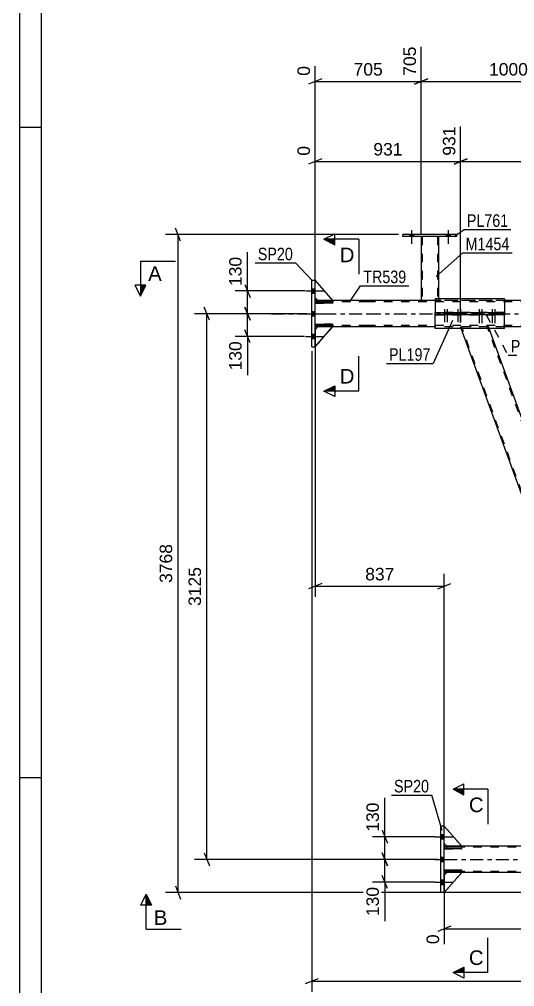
# Model space of a CAD drawing. Header units: millimetres. Extents: x -68 to 773, y -404 to 190.
# Drawn here: x -67.7 to 45.9, y -154.2 to 67.4 of the extents above; entities that cross this region are included whole.
import ezdxf

# ---------------------------------------------------------------- set-up
doc = ezdxf.new("R2010")
doc.units = ezdxf.units.MM
doc.linetypes.add('DXK_LINE_DOT2', pattern=[3.9198, 1.9599, -1.9599])
doc.linetypes.add('DXK_LINE_DOT3', pattern=[5.9187, 2.979, -0.9799, 0.9799, -0.9799])
doc.styles.add('Arial', font='ARIAL.TTF', dxfattribs={"height": 0.2})
doc.styles.add('Arial Narrow', font='ARIALN.TTF', dxfattribs={"height": 0.2})

# ---------------------------------------------------------------- blocks, each defined once
blk = doc.blocks.new('Unknown-318892922-1115')
at = {"color": 5, "linetype": 'Continuous'}
for p, q in [((-67.65, 189.64), (-67.65, -404.36)), ((-62.65, 184.64), (-62.65, -399.36)), ((-62.65, 42.64), (-67.65, 42.64)), ((-62.65, -106.36), (-67.65, -106.36))]:
    blk.add_line(p, q, dxfattribs=at)
blk = doc.blocks.new('Part-318892922-3545 - 3449')
at = {"color": 2, "linetype": 'Continuous'}
for p, q in [((0.16, 2.44), (0.16, 2.76)), ((0.16, 2.76), (4.16, 2.76)), ((4.16, 2.44), (0.16, 2.44)), ((4.16, 2.76), (4.16, 2.44))]:
    blk.add_line(p, q, dxfattribs=at)
at = {"color": 7, "linetype": 'DXK_LINE_DOT2'}
blk.add_line((0.76, 2.44), (0.76, 2.76), dxfattribs=at)
blk = doc.blocks.new('Bolt-318892922-3481 - 3449')
at = {"linetype": 'Continuous'}
for points in [[(38.1, 0.23), (37.38, 0.23), (37.38, -0.25), (38.1, -0.25)], [(38.7, 0.23), (37.98, 0.23), (37.98, -0.25), (38.7, -0.25)], [(41.12, 0.23), (40.4, 0.23), (40.4, -0.25), (41.12, -0.25)], [(41.72, 0.23), (41, 0.23), (41, -0.25), (41.72, -0.25)]]:
    blk.add_hatch(color=1, dxfattribs=at).paths.add_polyline_path(points)
at = {"color": 1, "linetype": 'Continuous'}
for p, q in [((37.38, 0.23), (37.38, -0.25)), ((37.74, 1.03), (37.74, -2.17)), ((37.98, 0.23), (37.98, -0.25)), ((38.1, 0.23), (38.1, -0.25)), ((38.34, 1.03), (38.34, -2.17)), ((38.7, 0.23), (38.7, -0.25)), ((40.4, 0.23), (40.4, -0.25)), ((40.76, 1.03), (40.76, -2.17)), ((41, 0.23), (41, -0.25)), ((41.12, 0.23), (41.12, -0.25)), ((41.36, 1.03), (41.36, -2.17)), ((41.72, 0.23), (41.72, -0.25))]:
    blk.add_line(p, q, dxfattribs=at)
blk = doc.blocks.new('Part-318892922-3546 - 3449')
at = {"color": 7, "linetype": 'DXK_LINE_DOT2'}
for p, q in [((30.36, -128), (29.76, -128.6)), ((29.76, -132.6), (33.76, -128)), ((33.76, -128), (30.36, -128)), ((29.76, -128.6), (29.76, -132.6))]:
    blk.add_line(p, q, dxfattribs=at)
blk = doc.blocks.new('Part-318892922-3548 - 3449')
at = {"color": 7, "linetype": 'DXK_LINE_DOT2'}
for p, q in [((29.76, -121.4), (29.76, -117.4)), ((29.76, -117.4), (33.76, -122)), ((30.36, -122), (29.76, -121.4)), ((33.76, -122), (30.36, -122))]:
    blk.add_line(p, q, dxfattribs=at)
blk = doc.blocks.new('Part-318892922-3488 - 3449')
at = {"color": 2, "linetype": 'Continuous'}
for p, q in [((29.76, -117.4), (33.76, -122)), ((30.36, -122), (29.76, -121.4)), ((33.76, -122), (30.36, -122))]:
    blk.add_line(p, q, dxfattribs=at)
at = {"color": 7, "linetype": 'DXK_LINE_DOT2'}
blk.add_line((29.76, -121.4), (29.76, -117.4), dxfattribs=at)
blk = doc.blocks.new('Part-318892922-3510 - 3449')
at = {"color": 2, "linetype": 'Continuous'}
for p, q in [((30.36, -128), (29.76, -128.6)), ((29.76, -132.6), (33.76, -128)), ((33.76, -128), (30.36, -128))]:
    blk.add_line(p, q, dxfattribs=at)
at = {"color": 7, "linetype": 'DXK_LINE_DOT2'}
blk.add_line((29.76, -128.6), (29.76, -132.6), dxfattribs=at)
blk = doc.blocks.new('Part-318892922-3518 - 3449')
at = {"color": 2, "linetype": 'Continuous'}
for p, q in [((33.76, -127.44), (29.76, -127.44)), ((29.76, -127.44), (29.76, -127.76)), ((33.76, -127.76), (29.76, -127.76)), ((33.76, -127.52), (33.76, -127.44)), ((33.76, -127.76), (33.76, -127.52))]:
    blk.add_line(p, q, dxfattribs=at)
at = {"color": 7, "linetype": 'DXK_LINE_DOT2'}
for p, q in [((30.36, -127.76), (30.36, -127.44)), ((33.76, -127.52), (33.76, -127.52))]:
    blk.add_line(p, q, dxfattribs=at)
blk = doc.blocks.new('Part-318892922-3519 - 3449')
at = {"color": 2, "linetype": 'Continuous'}
for p, q in [((33.76, -122.24), (29.76, -122.24)), ((29.76, -122.24), (29.76, -122.56)), ((33.76, -122.56), (29.76, -122.56)), ((33.76, -122.48), (33.76, -122.24)), ((33.76, -122.56), (33.76, -122.48))]:
    blk.add_line(p, q, dxfattribs=at)
at = {"color": 7, "linetype": 'DXK_LINE_DOT2'}
for p, q in [((30.36, -122.56), (30.36, -122.24)), ((33.76, -122.48), (33.76, -122.48))]:
    blk.add_line(p, q, dxfattribs=at)
blk = doc.blocks.new('Part-318892922-3520 - 3449')
at = {"color": 7, "linetype": 'DXK_LINE_DOT2'}
for p, q in [((33.76, -127.44), (29.76, -127.44)), ((29.76, -127.44), (29.76, -127.76)), ((29.76, -127.76), (33.76, -127.76)), ((30.36, -127.76), (30.36, -127.44)), ((33.76, -127.76), (33.76, -127.44))]:
    blk.add_line(p, q, dxfattribs=at)
blk = doc.blocks.new('Part-318892922-3521 - 3449')
at = {"color": 7, "linetype": 'DXK_LINE_DOT2'}
for p, q in [((33.76, -122.24), (29.76, -122.24)), ((29.76, -122.24), (29.76, -122.56)), ((29.76, -122.56), (33.76, -122.56)), ((30.36, -122.56), (30.36, -122.24)), ((33.76, -122.56), (33.76, -122.24))]:
    blk.add_line(p, q, dxfattribs=at)
blk = doc.blocks.new('Part-318892922-3559 - 3449')
at = {"color": 7, "linetype": 'DXK_LINE_DOT2'}
for p, q in [((39.87, -3), (33.49, -3)), ((33.64, -3.41), (33.49, -3)), ((77.06, -122), (33.74, -3)), ((82.94, -122), (39.62, -3)), ((40.02, -3.41), (39.87, -3)), ((76.81, -122), (76.66, -121.59)), ((83.19, -122), (83.05, -121.59)), ((83.19, -122), (76.81, -122))]:
    blk.add_line(p, q, dxfattribs=at)
at = {"color": 2, "linetype": 'Continuous'}
for p, q in [((76.66, -121.59), (33.64, -3.41)), ((83.05, -121.59), (40.02, -3.41))]:
    blk.add_line(p, q, dxfattribs=at)
blk = doc.blocks.new('Part-318892922-3652 - 3449')
at = {"color": 2, "linetype": 'Continuous'}
for p, q in [((0.16, -2.44), (4.16, -2.44)), ((0.16, -2.44), (0.16, -2.76)), ((4.16, -2.76), (0.16, -2.76)), ((4.16, -2.44), (4.16, -2.76))]:
    blk.add_line(p, q, dxfattribs=at)
at = {"color": 7, "linetype": 'DXK_LINE_DOT2'}
blk.add_line((0.76, -2.76), (0.76, -2.44), dxfattribs=at)
blk = doc.blocks.new('Part-318892922-3653 - 3449')
at = {"color": 7, "linetype": 'DXK_LINE_DOT2'}
for p, q in [((4.16, 2.76), (0.16, 2.76)), ((0.16, 2.76), (0.16, 2.44)), ((0.16, 2.44), (4.16, 2.44)), ((0.76, 2.76), (0.76, 2.44)), ((4.16, 2.44), (4.16, 2.76))]:
    blk.add_line(p, q, dxfattribs=at)
blk = doc.blocks.new('Part-318892922-3654 - 3449')
at = {"color": 7, "linetype": 'DXK_LINE_DOT2'}
for p, q in [((4.16, -2.44), (0.16, -2.44)), ((0.16, -2.44), (0.16, -2.76)), ((0.16, -2.76), (4.16, -2.76)), ((0.76, -2.76), (0.76, -2.44)), ((4.16, -2.76), (4.16, -2.44))]:
    blk.add_line(p, q, dxfattribs=at)
blk = doc.blocks.new('Part-318892922-4063 - 3449')
at = {"color": 2, "linetype": 'Continuous'}
for p, q in [((28.96, -132.6), (28.96, -117.4)), ((29.76, -117.4), (28.96, -117.4)), ((29.76, -132.6), (29.76, -117.4)), ((29.76, -132.6), (28.96, -132.6))]:
    blk.add_line(p, q, dxfattribs=at)
blk = doc.blocks.new('Part-318892922-3852 - 3449')
at = {"color": 2, "linetype": 'Continuous'}
for p, q in [((0.16, 7.6), (4.16, 3)), ((0.76, 3), (0.16, 3.6)), ((4.16, 3), (0.76, 3))]:
    blk.add_line(p, q, dxfattribs=at)
at = {"color": 7, "linetype": 'DXK_LINE_DOT2'}
blk.add_line((0.16, 3.6), (0.16, 7.6), dxfattribs=at)
blk = doc.blocks.new('Part-318892922-3754 - 3449')
at = {"color": 2, "linetype": 'Continuous'}
for p, q in [((20.26, 17.64), (20.26, 18.12)), ((32.66, 18.12), (20.26, 18.12)), ((32.66, 17.64), (32.66, 18.12)), ((32.66, 17.64), (20.26, 17.64))]:
    blk.add_line(p, q, dxfattribs=at)
blk = doc.blocks.new('Part-318892922-3884 - 3449')
at = {"color": 2, "linetype": 'Continuous'}
for p, q in [((0.76, -3), (0.16, -3.6)), ((0.16, -7.6), (4.16, -3)), ((4.16, -3), (0.76, -3))]:
    blk.add_line(p, q, dxfattribs=at)
at = {"color": 7, "linetype": 'DXK_LINE_DOT2'}
blk.add_line((0.16, -3.6), (0.16, -7.6), dxfattribs=at)
blk = doc.blocks.new('Part-318892922-3920 - 3449')
at = {"color": 2, "linetype": 'Continuous'}
for p, q in [((29.76, -122), (30.36, -122)), ((73.19, -122), (33.76, -122)), ((30.36, -128), (29.76, -128)), ((73.19, -128), (33.76, -128))]:
    blk.add_line(p, q, dxfattribs=at)
at = {"color": 7, "linetype": 'DXK_LINE_DOT2'}
for p, q in [((29.76, -128), (29.76, -122)), ((692.96, -122.24), (29.76, -122.24)), ((33.76, -122), (30.36, -122)), ((692.96, -127.76), (29.76, -127.76)), ((33.76, -128), (30.36, -128))]:
    blk.add_line(p, q, dxfattribs=at)
at = {"color": 7, "linetype": 'DXK_LINE_DOT3'}
blk.add_line((29.76, -125), (692.96, -125), dxfattribs=at)
blk = doc.blocks.new('Part-318892922-3851 - 3449')
at = {"color": 7, "linetype": 'DXK_LINE_DOT2'}
for p, q in [((0.16, 3.6), (0.16, 7.6)), ((0.16, 7.6), (4.16, 3)), ((0.76, 3), (0.16, 3.6)), ((4.16, 3), (0.76, 3))]:
    blk.add_line(p, q, dxfattribs=at)
blk = doc.blocks.new('Part-318892922-3853 - 3449')
at = {"color": 7, "linetype": 'DXK_LINE_DOT2'}
for p, q in [((0.76, -3), (0.16, -3.6)), ((0.16, -7.6), (4.16, -3)), ((0.16, -3.6), (0.16, -7.6)), ((4.16, -3), (0.76, -3))]:
    blk.add_line(p, q, dxfattribs=at)
blk = doc.blocks.new('Part-318892922-3863 - 3449')
at = {"color": 7, "linetype": 'DXK_LINE_DOT2'}
for p, q in [((24.46, 17.65), (24.46, 17.65)), ((24.46, 17.65), (24.46, 17.64)), ((24.46, 17.64), (24.46, 17.65)), ((24.5, 17.65), (24.46, 17.65)), ((24.46, 17.65), (24.5, 17.65)), ((24.6, 17.65), (24.5, 17.65)), ((24.5, 17.65), (24.6, 17.65)), ((24.76, 17.65), (24.6, 17.65)), ((24.6, 17.65), (24.76, 17.65)), ((24.7, 17.65), (24.7, 17.65)), ((24.7, 17.65), (24.7, 3)), ((24.72, 17.65), (24.7, 17.65)), ((24.7, 17.65), (24.72, 17.65)), ((24.77, 17.65), (24.72, 17.65)), ((24.72, 17.65), (24.77, 17.65)), ((28.16, 17.65), (24.76, 17.65)), ((28.16, 17.65), (24.76, 17.65)), ((28.07, 17.65), (24.77, 17.65)), ((24.77, 17.65), (24.85, 17.65)), ((28.15, 17.65), (24.85, 17.65)), ((28.15, 17.65), (28.07, 17.65)), ((28.2, 17.65), (28.15, 17.65)), ((28.15, 17.65), (28.2, 17.65)), ((28.16, 17.65), (28.32, 17.65)), ((28.32, 17.65), (28.16, 17.65)), ((28.22, 17.65), (28.2, 17.65)), ((28.2, 17.65), (28.22, 17.65)), ((28.22, 17.65), (28.22, 17.65)), ((28.22, 17.65), (28.22, 3)), ((28.32, 17.65), (28.42, 17.65)), ((28.42, 17.65), (28.32, 17.65)), ((28.42, 17.65), (28.46, 17.65)), ((28.46, 17.65), (28.42, 17.65)), ((28.46, 17.65), (28.46, 17.65)), ((28.46, 17.65), (28.46, 17.64)), ((28.46, 17.64), (28.46, 17.65)), ((24.46, 3.01), (24.49, 3.01)), ((24.49, 3.01), (24.6, 3.01)), ((24.6, 3.01), (24.75, 3.01)), ((24.7, 3.01), (24.71, 3.01)), ((24.7, 3), (24.71, 3)), ((28.07, 3), (24.71, 3.01)), ((24.71, 3), (24.75, 3)), ((28.16, 3), (24.75, 3.01)), ((24.75, 3), (24.77, 3)), ((24.77, 3), (24.84, 3)), ((28.14, 3), (24.84, 3)), ((28.16, 3), (27.67, 3)), ((28.14, 3), (28.07, 3)), ((28.2, 3), (28.14, 3)), ((28.14, 3), (28.2, 3)), ((28.16, 3), (28.31, 3)), ((28.31, 3), (28.16, 3)), ((28.22, 3), (28.2, 3)), ((28.2, 3), (28.22, 3)), ((28.31, 3), (28.42, 3)), ((28.42, 3), (28.31, 3)), ((28.42, 3), (28.46, 3)), ((28.46, 3), (28.42, 3)), ((28.46, 3.39), (28.46, 3))]:
    blk.add_line(p, q, dxfattribs=at)
at = {"color": 2, "linetype": 'Continuous'}
for p, q in [((24.46, 17.64), (24.46, 3)), ((28.46, 17.64), (28.46, 3.39)), ((24.49, 3), (24.46, 3)), ((24.6, 3), (24.49, 3)), ((24.75, 3), (24.6, 3)), ((27.67, 3), (24.75, 3))]:
    blk.add_line(p, q, dxfattribs=at)
blk = doc.blocks.new('Bolt-318892922-3892 - 3449')
at = {"linetype": 'Continuous'}
for points in [[(30.19, 0.23), (29.47, 0.23), (29.47, -0.25), (30.19, -0.25)], [(30.79, 0.23), (30.07, 0.23), (30.07, -0.25), (30.79, -0.25)], [(33.21, 0.23), (32.49, 0.23), (32.49, -0.25), (33.21, -0.25)], [(33.81, 0.23), (33.09, 0.23), (33.09, -0.25), (33.81, -0.25)]]:
    blk.add_hatch(color=1, dxfattribs=at).paths.add_polyline_path(points)
at = {"color": 1, "linetype": 'Continuous'}
for p, q in [((29.47, 0.23), (29.47, -0.25)), ((29.83, 1.03), (29.83, -1.97)), ((30.07, 0.23), (30.07, -0.25)), ((30.19, 0.23), (30.19, -0.25)), ((30.43, 1.03), (30.43, -1.97)), ((30.79, 0.23), (30.79, -0.25)), ((32.49, 0.23), (32.49, -0.25)), ((32.85, 1.03), (32.85, -1.97)), ((33.09, 0.23), (33.09, -0.25)), ((33.21, 0.23), (33.21, -0.25)), ((33.45, 1.03), (33.45, -1.97)), ((33.81, 0.23), (33.81, -0.25))]:
    blk.add_line(p, q, dxfattribs=at)
blk = doc.blocks.new('Bolt-318892922-3910 - 3449')
at = {"linetype": 'Continuous'}
for points in [[(0.16, 4.68), (0.16, 5.72), (-0.64, 5.72), (-0.64, 4.68)], [(0.16, 4.68), (0.16, 5.72), (-0.64, 5.72), (-0.64, 4.68)], [(0.16, 4.68), (0.16, 5.72), (-0.64, 5.72), (-0.64, 4.68)], [(0.16, -0.52), (0.16, 0.52), (-0.64, 0.52), (-0.64, -0.52)], [(0.16, -0.52), (0.16, 0.52), (-0.64, 0.52), (-0.64, -0.52)], [(0.16, -5.72), (0.16, -4.68), (-0.64, -4.68), (-0.64, -5.72)], [(0.16, -5.72), (0.16, -4.68), (-0.64, -4.68), (-0.64, -5.72)], [(0.16, -5.72), (0.16, -4.68), (-0.64, -4.68), (-0.64, -5.72)]]:
    blk.add_hatch(color=1, dxfattribs=at).paths.add_polyline_path(points)
at = {"color": 1, "linetype": 'Continuous'}
for p, q in [((-2.04, 5.2), (2.16, 5.2)), ((-2.04, 5.2), (2.16, 5.2)), ((-2.04, 5.2), (2.16, 5.2)), ((-0.64, 5.72), (0.16, 5.72)), ((-0.64, 5.72), (0.16, 5.72)), ((-0.64, 5.72), (0.16, 5.72)), ((-0.64, 4.68), (0.16, 4.68)), ((-0.64, 4.68), (0.16, 4.68)), ((-0.64, 4.68), (0.16, 4.68)), ((-0.64, 0.52), (0.16, 0.52)), ((-0.64, 0.52), (0.16, 0.52)), ((-2.04, 0), (2.16, 0)), ((-2.04, 0), (2.16, 0)), ((-0.64, -0.52), (0.16, -0.52)), ((-0.64, -0.52), (0.16, -0.52)), ((-2.04, -5.2), (2.16, -5.2)), ((-2.04, -5.2), (2.16, -5.2)), ((-2.04, -5.2), (2.16, -5.2)), ((-0.64, -4.68), (0.16, -4.68)), ((-0.64, -4.68), (0.16, -4.68)), ((-0.64, -4.68), (0.16, -4.68)), ((-0.64, -5.72), (0.16, -5.72)), ((-0.64, -5.72), (0.16, -5.72)), ((-0.64, -5.72), (0.16, -5.72))]:
    blk.add_line(p, q, dxfattribs=at)
blk = doc.blocks.new('Part-318892922-3935 - 3449')
at = {"color": 2, "linetype": 'Continuous'}
for p, q in [((0.76, 3), (0.16, 3)), ((12.16, 3), (4.16, 3)), ((27.67, 3), (12.26, 3)), ((112.8, 3), (43.52, 3)), ((0.76, -3), (0.16, -3)), ((12.16, -3), (4.16, -3)), ((27.67, -3), (12.26, -3)), ((112.8, -3), (43.52, -3))]:
    blk.add_line(p, q, dxfattribs=at)
at = {"color": 7, "linetype": 'DXK_LINE_DOT2'}
for p, q in [((0.16, -3), (0.16, 3)), ((12.16, 2.68), (0.16, 2.68)), ((4.16, 3), (0.76, 3)), ((672.49, 2.68), (12.26, 2.68)), ((671.89, 3), (27.67, 3)), ((43.52, 3), (27.67, 3)), ((12.16, -2.68), (0.16, -2.68)), ((4.16, -3), (0.76, -3)), ((672.49, -2.68), (12.26, -2.68)), ((43.52, -3), (27.67, -3))]:
    blk.add_line(p, q, dxfattribs=at)
at = {"color": 7, "linetype": 'DXK_LINE_DOT3'}
for p, q in [((-9.84, 0), (12.16, 0)), ((12.26, 0), (682.49, 0))]:
    blk.add_line(p, q, dxfattribs=at)
blk = doc.blocks.new('Part-318892922-4096 - 3449')
at = {"color": 2, "linetype": 'Continuous'}
for p, q in [((-0.64, -7.6), (-0.64, 7.6)), ((0.16, 7.6), (-0.64, 7.6)), ((0.16, -7.6), (0.16, 7.6)), ((-0.64, -7.6), (0.16, -7.6))]:
    blk.add_line(p, q, dxfattribs=at)
blk = doc.blocks.new('Part-318892922-3989 - 3449')
at = {"color": 2, "linetype": 'Continuous'}
for p, q in [((27.67, 0.23), (27.67, 0.23)), ((27.67, 0.23), (34.08, 0.23)), ((27.67, -0.25), (27.67, 0.23)), ((34.08, 0.23), (37.11, 0.23)), ((34.08, 0.23), (34.08, -0.25)), ((37.11, 0.23), (43.52, 0.23)), ((37.11, 0.23), (37.11, -0.25)), ((43.52, 0.23), (43.52, 0.23)), ((43.52, -0.25), (43.52, 0.23)), ((34.08, -0.25), (27.67, -0.25)), ((37.11, -0.25), (34.08, -0.25)), ((43.52, -0.25), (37.11, -0.25))]:
    blk.add_line(p, q, dxfattribs=at)
at = {"color": 7, "linetype": 'DXK_LINE_DOT2'}
for p, q in [((43.52, 0.23), (27.67, 0.23)), ((27.67, -0.25), (27.67, -0.25)), ((27.67, -0.25), (43.52, -0.25)), ((43.52, -0.25), (43.52, -0.25))]:
    blk.add_line(p, q, dxfattribs=at)
blk = doc.blocks.new('Part-318892922-3994 - 3449')
at = {"color": 2, "linetype": 'Continuous'}
for p, q in [((27.67, 3.39), (27.67, 0.23)), ((43.52, 3.39), (27.67, 3.39)), ((43.52, 3.39), (43.52, 0.23)), ((27.67, -3.41), (27.67, -0.25)), ((43.52, -3.41), (43.52, -0.25)), ((43.52, -3.41), (27.67, -3.41))]:
    blk.add_line(p, q, dxfattribs=at)
at = {"color": 7, "linetype": 'DXK_LINE_DOT2'}
for p, q in [((27.67, 0.23), (27.67, -0.25)), ((43.52, 0.23), (43.52, -0.25))]:
    blk.add_line(p, q, dxfattribs=at)
blk = doc.blocks.new('Bolt-318892922-4026 - 3449')
at = {"linetype": 'Continuous'}
for points in [[(21.82, 17.64), (22.7, 17.64), (22.7, 18.12), (21.82, 18.12)], [(30.22, 17.64), (31.1, 17.64), (31.1, 18.12), (30.22, 18.12)]]:
    blk.add_hatch(color=1, dxfattribs=at).paths.add_polyline_path(points)
at = {"color": 1, "linetype": 'Continuous'}
for p, q in [((21.82, 18.12), (21.82, 17.64)), ((22.26, 19.12), (22.26, 16)), ((22.7, 18.12), (22.7, 17.64)), ((30.22, 18.12), (30.22, 17.64)), ((30.66, 19.12), (30.66, 16)), ((31.1, 18.12), (31.1, 17.64))]:
    blk.add_line(p, q, dxfattribs=at)
blk = doc.blocks.new('Bolt-318892922-4032 - 3449')
at = {"linetype": 'Continuous'}
for points in [[(21.82, 17.64), (22.7, 17.64), (22.7, 18.12), (21.82, 18.12)], [(30.22, 17.64), (31.1, 17.64), (31.1, 18.12), (30.22, 18.12)]]:
    blk.add_hatch(color=1, dxfattribs=at).paths.add_polyline_path(points)
at = {"color": 1, "linetype": 'Continuous'}
for p, q in [((21.82, 18.12), (21.82, 17.64)), ((22.26, 19.12), (22.26, 16)), ((22.7, 18.12), (22.7, 17.64)), ((30.22, 18.12), (30.22, 17.64)), ((30.66, 19.12), (30.66, 16)), ((31.1, 18.12), (31.1, 17.64))]:
    blk.add_line(p, q, dxfattribs=at)
blk = doc.blocks.new('Bolt-318892922-4111 - 3449')
at = {"linetype": 'Continuous'}
for points in [[(29.76, -120.32), (29.76, -119.28), (28.96, -119.28), (28.96, -120.32)], [(29.76, -120.32), (29.76, -119.28), (28.96, -119.28), (28.96, -120.32)], [(29.76, -120.32), (29.76, -119.28), (28.96, -119.28), (28.96, -120.32)], [(29.76, -125.52), (29.76, -124.48), (28.96, -124.48), (28.96, -125.52)], [(29.76, -125.52), (29.76, -124.48), (28.96, -124.48), (28.96, -125.52)], [(29.76, -130.72), (29.76, -129.68), (28.96, -129.68), (28.96, -130.72)], [(29.76, -130.72), (29.76, -129.68), (28.96, -129.68), (28.96, -130.72)], [(29.76, -130.72), (29.76, -129.68), (28.96, -129.68), (28.96, -130.72)]]:
    blk.add_hatch(color=1, dxfattribs=at).paths.add_polyline_path(points)
at = {"color": 1, "linetype": 'Continuous'}
for p, q in [((28.96, -119.28), (29.76, -119.28)), ((28.96, -119.28), (29.76, -119.28)), ((28.96, -119.28), (29.76, -119.28)), ((27.56, -119.8), (31.76, -119.8)), ((27.56, -119.8), (31.76, -119.8)), ((27.56, -119.8), (31.76, -119.8)), ((28.96, -120.32), (29.76, -120.32)), ((28.96, -120.32), (29.76, -120.32)), ((28.96, -120.32), (29.76, -120.32)), ((27.56, -125), (31.76, -125)), ((27.56, -125), (31.76, -125)), ((28.96, -124.48), (29.76, -124.48)), ((28.96, -124.48), (29.76, -124.48)), ((28.96, -125.52), (29.76, -125.52)), ((28.96, -125.52), (29.76, -125.52)), ((27.56, -130.2), (31.76, -130.2)), ((27.56, -130.2), (31.76, -130.2)), ((27.56, -130.2), (31.76, -130.2)), ((28.96, -129.68), (29.76, -129.68)), ((28.96, -129.68), (29.76, -129.68)), ((28.96, -129.68), (29.76, -129.68)), ((28.96, -130.72), (29.76, -130.72)), ((28.96, -130.72), (29.76, -130.72)), ((28.96, -130.72), (29.76, -130.72))]:
    blk.add_line(p, q, dxfattribs=at)
blk = doc.blocks.new('StraightDimension-318892922-4305 - 3449')
at = {"color": 7, "linetype": 'Continuous'}
for p, q in [((-24.06, -1.5), (-25.26, 1.5)), ((-1.64, 0), (-27.51, 0)), ((-24.66, -125), (-24.66, 0)), ((-25.26, -123.5), (-24.06, -126.5)), ((27.96, -125), (-27.51, -125))]:
    blk.add_line(p, q, dxfattribs=at)
at = {"color": 0}
blk.add_wipeout([(-25.41, -57.45), (-29.61, -57.45), (-29.61, -67.55), (-25.41, -67.55)], dxfattribs=at)
at = {"color": 3, "style": 'Arial'}
blk.add_text('3125', height=2.865, rotation=90.0002, dxfattribs=at).set_placement((-26.01, -66.95))
blk = doc.blocks.new('StraightDimension-318892922-4271 - 3449')
at = {"color": 7, "linetype": 'Continuous'}
for p, q in [((-15.95, 1.5), (-14.75, -1.5)), ((-1.64, 0), (-18.2, 0)), ((-15.35, -5.2), (-15.35, 0)), ((-14.75, -6.7), (-15.95, -3.7)), ((-2.26, -5.2), (-18.2, -5.2))]:
    blk.add_line(p, q, dxfattribs=at)
at = {"color": 0}
blk.add_wipeout([(-16.1, -5.73), (-20.3, -5.73), (-20.3, -13.6), (-16.1, -13.6)], dxfattribs=at)
at = {"color": 7, "linetype": 'Continuous'}
blk.add_line((-15.35, -5.2), (-15.35, -14.12), dxfattribs=at)
blk.add_line((-15.35, -5.2), (-15.35, -14.12), dxfattribs=at)
at = {"color": 3, "style": 'Arial'}
blk.add_text('130', height=2.865, rotation=90.0002, dxfattribs=at).set_placement((-16.7, -13))
blk = doc.blocks.new('StraightDimension-318892922-4587 - 3449')
at = {"color": 7, "linetype": 'Continuous'}
for p, q in [((117.68, -2), (117.68, 45.07)), ((33.49, -2), (33.49, 42.85)), ((34.99, 35.48), (31.99, 34.28)), ((116.18, 34.28), (119.18, 35.48)), ((33.49, 34.88), (117.68, 34.88))]:
    blk.add_line(p, q, dxfattribs=at)
at = {"color": 0, "linetype": 'Continuous'}
blk.add_wipeout([(117.08, 45.67), (112.88, 45.67), (112.88, 35.58), (117.08, 35.58)], dxfattribs=at)
at = {"color": 0}
blk.add_wipeout([(80.63, 35.63), (80.63, 39.83), (70.54, 39.83), (70.54, 35.63)], dxfattribs=at)
at = {"color": 3, "linetype": 'Continuous', "style": 'Arial'}
blk.add_text('3035', height=2.865, rotation=90.0002, dxfattribs=at).set_placement((116.48, 36.18))
at = {"color": 3, "style": 'Arial'}
blk.add_text('2105', height=2.865, dxfattribs=at).set_placement((71.14, 36.23))
blk = doc.blocks.new('StraightDimension-318892922-5066 - 3449')
at = {"color": 7, "linetype": 'Continuous'}
for p, q in [((19.26, 18.12), (-34.13, 18.12)), ((-30.68, 16.62), (-31.88, 19.62)), ((-31.28, -132.59), (-31.28, 18.12)), ((157.83, -132.59), (-34.13, -132.59)), ((-31.88, -131.09), (-30.68, -134.09))]:
    blk.add_line(p, q, dxfattribs=at)
at = {"color": 0}
blk.add_wipeout([(-32.03, -52.19), (-36.23, -52.19), (-36.23, -62.28), (-32.03, -62.28)], dxfattribs=at)
at = {"color": 3, "style": 'Arial'}
blk.add_text('3768', height=2.865, rotation=90.0002, dxfattribs=at).set_placement((-32.63, -61.68))
blk = doc.blocks.new('StraightDimension-318892922-4974 - 3449')
at = {"color": 7, "linetype": 'Continuous'}
for p, q in [((-0.64, -8.6), (-0.64, -155.33)), ((0.86, -152.33), (-2.14, -153.53)), ((-0.64, -152.93), (705.86, -152.93))]:
    blk.add_line(p, q, dxfattribs=at)
blk = doc.blocks.new('StraightDimension-318892922-5120 - 3449')
at = {"color": 7, "linetype": 'Continuous'}
for p, q in [((15.51, -118.3), (16.71, -121.3)), ((27.59, -119.8), (13.26, -119.8)), ((16.11, -125), (16.11, -119.8)), ((16.71, -126.5), (15.51, -123.5)), ((28.36, -125), (13.26, -125))]:
    blk.add_line(p, q, dxfattribs=at)
at = {"color": 0}
blk.add_wipeout([(15.36, -111.4), (11.16, -111.4), (11.16, -119.27), (15.36, -119.27)], dxfattribs=at)
at = {"color": 7, "linetype": 'Continuous'}
blk.add_line((16.11, -119.8), (16.11, -110.88), dxfattribs=at)
blk.add_line((16.11, -119.8), (16.11, -110.88), dxfattribs=at)
at = {"color": 3, "style": 'Arial'}
blk.add_text('130', height=2.865, rotation=90.0002, dxfattribs=at).set_placement((14.76, -118.67))
blk = doc.blocks.new('StraightDimension-318892922-4771 - 3449')
at = {"color": 7, "linetype": 'Continuous'}
for p, q in [((64.45, 17.62), (64.45, 63.38)), ((24.46, 18.24), (24.46, 61.16)), ((25.96, 53.79), (22.96, 52.59)), ((24.46, 53.19), (64.45, 53.19)), ((62.95, 52.59), (65.95, 53.79))]:
    blk.add_line(p, q, dxfattribs=at)
at = {"color": 0, "linetype": 'Continuous'}
blk.add_wipeout([(63.85, 63.98), (59.65, 63.98), (59.65, 53.89), (63.85, 53.89)], dxfattribs=at)
at = {"color": 0}
blk.add_wipeout([(49.5, 53.94), (49.5, 58.14), (39.41, 58.14), (39.41, 53.94)], dxfattribs=at)
at = {"color": 3, "linetype": 'Continuous', "style": 'Arial'}
blk.add_text('1705', height=2.865, rotation=90.0002, dxfattribs=at).set_placement((63.25, 54.49))
at = {"color": 3, "style": 'Arial'}
blk.add_text('1000', height=2.865, dxfattribs=at).set_placement((40.01, 54.54))
blk = doc.blocks.new('StraightDimension-318892922-4996 - 3449')
at = {"color": 7, "linetype": 'Continuous'}
for p, q in [((0.16, -4), (0.16, -64.84)), ((29.76, -121), (29.76, -59.59)), ((1.66, -61.84), (-1.34, -63.04)), ((28.26, -63.04), (31.26, -61.84)), ((0.16, -62.44), (29.76, -62.44))]:
    blk.add_line(p, q, dxfattribs=at)
at = {"color": 0}
blk.add_wipeout([(18.9, -61.69), (18.9, -57.49), (11.03, -57.49), (11.03, -61.69)], dxfattribs=at)
at = {"color": 3, "style": 'Arial'}
blk.add_text('837', height=2.865, dxfattribs=at).set_placement((11.63, -61.09))
blk = doc.blocks.new('StraightDimension-318892922-5131 - 3449')
at = {"color": 7, "linetype": 'Continuous'}
for p, q in [((76.81, -123), (76.81, -151.09)), ((29.76, -129), (29.76, -144.42)), ((31.26, -140.3), (28.26, -141.5)), ((29.76, -140.9), (76.81, -140.9)), ((75.31, -141.5), (78.31, -140.3))]:
    blk.add_line(p, q, dxfattribs=at)
at = {"color": 0}
blk.add_wipeout([(58.33, -140.15), (58.33, -135.95), (48.24, -135.95), (48.24, -140.15)], dxfattribs=at)
at = {"color": 0, "linetype": 'Continuous'}
for points in [[(29.16, -141.6), (24.96, -141.6), (24.96, -145.02), (29.16, -145.02)], [(76.21, -141.6), (72.01, -141.6), (72.01, -151.69), (76.21, -151.69)]]:
    blk.add_wipeout(points, dxfattribs=at)
at = {"color": 3, "style": 'Arial'}
blk.add_text('1176', height=2.865, dxfattribs=at).set_placement((48.84, -139.55))
at = {"color": 3, "linetype": 'Continuous', "style": 'Arial'}
for s, height, p in [('0', 2.87, (28.56, -144.42)), ('1176', 2.865, (75.61, -151.09))]:
    blk.add_text(s, height=height, rotation=90.0002, dxfattribs=at).set_placement(p)
blk = doc.blocks.new('StraightDimension-318892922-5110 - 3449')
at = {"color": 7, "linetype": 'Continuous'}
for p, q in [((15.51, -123.5), (16.71, -126.5)), ((28.36, -125), (13.26, -125)), ((16.11, -130.2), (16.11, -125)), ((27.59, -130.2), (13.26, -130.2)), ((16.71, -131.7), (15.51, -128.7))]:
    blk.add_line(p, q, dxfattribs=at)
at = {"color": 0}
blk.add_wipeout([(15.36, -130.72), (11.16, -130.72), (11.16, -138.6), (15.36, -138.6)], dxfattribs=at)
at = {"color": 7, "linetype": 'Continuous'}
blk.add_line((16.11, -130.2), (16.11, -139.12), dxfattribs=at)
blk.add_line((16.11, -130.2), (16.11, -139.12), dxfattribs=at)
at = {"color": 3, "style": 'Arial'}
blk.add_text('130', height=2.865, rotation=90.0002, dxfattribs=at).set_placement((14.76, -138))
blk = doc.blocks.new('StraightDimension-318892922-4279 - 3449')
at = {"color": 7, "linetype": 'Continuous'}
for p, q in [((-15.95, 6.7), (-14.75, 3.7)), ((-2.23, 5.2), (-18.2, 5.2)), ((-15.35, 0), (-15.35, 5.2)), ((-14.75, -1.5), (-15.95, 1.5)), ((-1.64, 0), (-18.2, 0))]:
    blk.add_line(p, q, dxfattribs=at)
at = {"color": 0}
blk.add_wipeout([(-16.1, 13.6), (-20.3, 13.6), (-20.3, 5.72), (-16.1, 5.72)], dxfattribs=at)
at = {"color": 7, "linetype": 'Continuous'}
blk.add_line((-15.35, 5.2), (-15.35, 14.12), dxfattribs=at)
blk.add_line((-15.35, 5.2), (-15.35, 14.12), dxfattribs=at)
at = {"color": 3, "style": 'Arial'}
blk.add_text('130', height=2.865, rotation=90.0002, dxfattribs=at).set_placement((-16.7, 6.33))
blk = doc.blocks.new('StraightDimension-318892922-4604 - 3449')
at = {"color": 7, "linetype": 'Continuous'}
for p, q in [((33.49, -2), (33.49, 42.85)), ((0.16, 4), (0.16, 38.4)), ((1.66, 35.48), (-1.34, 34.28)), ((31.99, 34.28), (34.99, 35.48)), ((0.16, 34.88), (33.49, 34.88))]:
    blk.add_line(p, q, dxfattribs=at)
at = {"color": 0, "linetype": 'Continuous'}
for points in [[(32.89, 43.45), (28.69, 43.45), (28.69, 35.58), (32.89, 35.58)], [(-0.44, 39), (-4.64, 39), (-4.64, 35.58), (-0.44, 35.58)]]:
    blk.add_wipeout(points, dxfattribs=at)
at = {"color": 0}
blk.add_wipeout([(20.76, 35.63), (20.76, 39.83), (12.89, 39.83), (12.89, 35.63)], dxfattribs=at)
at = {"color": 3, "linetype": 'Continuous', "style": 'Arial'}
for s, height, p in [('931', 2.865, (32.29, 36.18)), ('0', 2.87, (-1.04, 36.18))]:
    blk.add_text(s, height=height, rotation=90.0002, dxfattribs=at).set_placement(p)
at = {"color": 3, "style": 'Arial'}
blk.add_text('931', height=2.865, dxfattribs=at).set_placement((13.49, 36.23))
blk = doc.blocks.new('StraightDimension-318892922-4761 - 3449')
at = {"color": 7, "linetype": 'Continuous'}
for p, q in [((24.46, 18.24), (24.46, 61.16)), ((0.16, 4), (0.16, 56.71)), ((1.66, 53.79), (-1.34, 52.59)), ((0.16, 53.19), (24.46, 53.19)), ((22.96, 52.59), (25.96, 53.79))]:
    blk.add_line(p, q, dxfattribs=at)
at = {"color": 0, "linetype": 'Continuous'}
for points in [[(23.86, 61.76), (19.66, 61.76), (19.66, 53.89), (23.86, 53.89)], [(-0.44, 57.31), (-4.64, 57.31), (-4.64, 53.89), (-0.44, 53.89)]]:
    blk.add_wipeout(points, dxfattribs=at)
at = {"color": 0}
blk.add_wipeout([(16.25, 53.94), (16.25, 58.14), (8.37, 58.14), (8.37, 53.94)], dxfattribs=at)
at = {"color": 3, "linetype": 'Continuous', "style": 'Arial'}
for s, height, p in [('705', 2.865, (23.26, 54.49)), ('0', 2.87, (-1.04, 54.49))]:
    blk.add_text(s, height=height, rotation=90.0002, dxfattribs=at).set_placement(p)
at = {"color": 3, "style": 'Arial'}
blk.add_text('705', height=2.865, dxfattribs=at).set_placement((8.97, 54.54))
blk = doc.blocks.new('SectionMark-318892922-5436 - 3449')
at = {"color": 6, "linetype": 'Continuous'}
for p in [(-39.83, -135.5), (-38.58, -141)]:
    blk.add_line(p, (-38.58, -133), dxfattribs=at)
at = {"color": 0, "linetype": 'Continuous'}
blk.add_wipeout([(-33.72, -140), (-33.72, -136.5), (-36.83, -136.5), (-36.83, -140)], dxfattribs=at)
at = {"linetype": 'Continuous'}
blk.add_hatch(color=6, dxfattribs=at).paths.add_polyline_path([(-37.33, -135.5), (-38.58, -135.5), (-38.58, -133)])
at = {"color": 6, "linetype": 'Continuous'}
for p, q in [((-38.58, -133), (-37.33, -135.5)), ((-37.33, -135.5), (-39.83, -135.5)), ((-38.58, -141), (-30.58, -141))]:
    blk.add_line(p, q, dxfattribs=at)
at = {"color": 3, "linetype": 'Continuous', "style": 'Arial'}
blk.add_text('B', height=3.34, dxfattribs=at).set_placement((-36.83, -140))
blk = doc.blocks.new('Mark-318892922-4059 - 3449')
at = {"color": 0}
blk.add_wipeout([(26.27, -109.67), (26.27, -106.67), (18.23, -106.67), (18.23, -109.67)], dxfattribs=at)
blk.add_wipeout([(26.27, -109.67), (26.27, -106.67), (18.23, -106.67), (18.23, -109.67)], dxfattribs=at)
at = {"color": 30, "linetype": 'Continuous'}
for p in [(17.63, -110.27), (29.29, -118.36)]:
    blk.add_line(p, (26.87, -110.27), dxfattribs=at)
at = {"color": 3, "style": 'Arial Narrow'}
blk.add_text('SP20', height=2.863, dxfattribs=at).set_placement((18.23, -109.67))
blk = doc.blocks.new('Mark-318892922-3750 - 3449')
at = {"color": 0}
blk.add_wipeout([(44.42, 19.89), (44.42, 22.89), (34.92, 22.89), (34.92, 19.89)], dxfattribs=at)
blk.add_wipeout([(44.42, 19.89), (44.42, 22.89), (34.92, 22.89), (34.92, 19.89)], dxfattribs=at)
at = {"color": 30, "linetype": 'Continuous'}
for p, q in [((32.03, 17.65), (34.32, 19.29)), ((34.32, 19.29), (45.02, 19.29))]:
    blk.add_line(p, q, dxfattribs=at)
at = {"color": 3, "style": 'Arial Narrow'}
blk.add_text('PL761', height=2.863, dxfattribs=at).set_placement((34.92, 19.89))
blk = doc.blocks.new('Mark-318892922-3859 - 3449')
at = {"color": 0}
blk.add_wipeout([(44.69, 14.54), (44.69, 17.54), (34.64, 17.54), (34.64, 14.54)], dxfattribs=at)
blk.add_wipeout([(44.69, 14.54), (44.69, 17.54), (34.64, 17.54), (34.64, 14.54)], dxfattribs=at)
at = {"color": 30, "linetype": 'Continuous'}
for p, q in [((27.87, 8.5), (34.04, 13.94)), ((34.04, 13.94), (45.29, 13.94))]:
    blk.add_line(p, q, dxfattribs=at)
at = {"color": 3, "style": 'Arial Narrow'}
blk.add_text('M1454', height=2.863, dxfattribs=at).set_placement((34.64, 14.54))
blk = doc.blocks.new('Mark-318892922-3931 - 3449')
at = {"color": 0}
blk.add_wipeout([(21.04, 7), (21.04, 10), (11.18, 10), (11.18, 7)], dxfattribs=at)
blk.add_wipeout([(21.04, 7), (21.04, 10), (11.18, 10), (11.18, 7)], dxfattribs=at)
at = {"color": 30, "linetype": 'Continuous'}
for p, q in [((8.05, 2.63), (10.58, 6.4)), ((10.58, 6.4), (21.64, 6.4))]:
    blk.add_line(p, q, dxfattribs=at)
at = {"color": 3, "style": 'Arial Narrow'}
blk.add_text('TR539', height=2.863, dxfattribs=at).set_placement((11.18, 7))
blk = doc.blocks.new('SectionMark-318892922-5432 - 3449')
at = {"linetype": 'Continuous'}
for points in [[(34.26, -108.93), (34.26, -110.18), (31.76, -108.93)], [(34.26, -149.69), (34.26, -150.94), (31.76, -150.94)]]:
    blk.add_hatch(color=6, dxfattribs=at).paths.add_polyline_path(points)
at = {"color": 6, "linetype": 'Continuous'}
for p, q in [((31.76, -108.93), (34.26, -107.68)), ((34.26, -110.18), (34.26, -107.68)), ((39.76, -108.93), (31.76, -108.93)), ((31.76, -108.93), (34.26, -110.18)), ((31.76, -150.94), (34.26, -149.69)), ((34.26, -149.69), (34.26, -152.19)), ((39.76, -150.94), (31.76, -150.94)), ((34.26, -152.19), (31.76, -150.94))]:
    blk.add_line(p, q, dxfattribs=at)
at = {"color": 0, "linetype": 'Continuous'}
for points in [[(38.76, -114.18), (38.76, -110.68), (35.39, -110.68), (35.39, -114.18)], [(38.76, -149.19), (38.76, -145.69), (35.39, -145.69), (35.39, -149.19)]]:
    blk.add_wipeout(points, dxfattribs=at)
at = {"color": 6, "linetype": 'Continuous'}
for p, q in [((39.76, -108.93), (39.76, -116.93)), ((39.76, -150.94), (39.76, -142.94))]:
    blk.add_line(p, q, dxfattribs=at)
at = {"color": 3, "linetype": 'Continuous', "style": 'Arial'}
for p in [(35.39, -114.18), (35.39, -149.19)]:
    blk.add_text('C', height=3.34, dxfattribs=at).set_placement(p)
blk = doc.blocks.new('Mark-318892922-3985 - 3449')
at = {"color": 0}
blk.add_wipeout([(54.5, -8.89), (54.5, -5.89), (44.99, -5.89), (44.99, -8.89)], dxfattribs=at)
blk.add_wipeout([(54.5, -8.89), (54.5, -5.89), (44.99, -5.89), (44.99, -8.89)], dxfattribs=at)
at = {"color": 30, "linetype": 'DXK_LINE_DOT2'}
for p, q in [((39.36, -0.25), (44.39, -9.49)), ((44.39, -9.49), (55.1, -9.49))]:
    blk.add_line(p, q, dxfattribs=at)
at = {"color": 3, "style": 'Arial Narrow'}
blk.add_text('PL196', height=2.863, dxfattribs=at).set_placement((44.99, -8.89))
blk = doc.blocks.new('Mark-318892922-3990 - 3449')
at = {"color": 0}
blk.add_wipeout([(26.59, -10.79), (26.59, -7.79), (17.09, -7.79), (17.09, -10.79)], dxfattribs=at)
blk.add_wipeout([(26.59, -10.79), (26.59, -7.79), (17.09, -7.79), (17.09, -10.79)], dxfattribs=at)
at = {"color": 30, "linetype": 'Continuous'}
for p in [(31.62, -1.53), (16.49, -11.39)]:
    blk.add_line(p, (27.19, -11.39), dxfattribs=at)
at = {"color": 3, "style": 'Arial Narrow'}
blk.add_text('PL197', height=2.863, dxfattribs=at).set_placement((17.09, -10.79))
blk = doc.blocks.new('Mark-318892922-4092 - 3449')
at = {"color": 0}
blk.add_wipeout([(-4.95, 12.24), (-4.95, 15.24), (-12.99, 15.24), (-12.99, 12.24)], dxfattribs=at)
blk.add_wipeout([(-4.95, 12.24), (-4.95, 15.24), (-12.99, 15.24), (-12.99, 12.24)], dxfattribs=at)
at = {"color": 30, "linetype": 'Continuous'}
for p in [(-13.59, 11.64), (-0.56, 7.58)]:
    blk.add_line(p, (-4.35, 11.64), dxfattribs=at)
at = {"color": 3, "style": 'Arial Narrow'}
blk.add_text('SP20', height=2.863, dxfattribs=at).set_placement((-12.99, 12.24))
blk = doc.blocks.new('SectionMark-318892922-5434 - 3449')
at = {"linetype": 'Continuous'}
for points in [[(4.66, 17.04), (4.66, 15.79), (2.16, 17.04)], [(4.66, -16.5), (4.66, -17.75), (2.16, -17.75)]]:
    blk.add_hatch(color=6, dxfattribs=at).paths.add_polyline_path(points)
at = {"color": 6, "linetype": 'Continuous'}
for p, q in [((2.16, 17.04), (4.66, 18.29)), ((4.66, 15.79), (4.66, 18.29)), ((10.16, 17.04), (2.16, 17.04)), ((2.16, 17.04), (4.66, 15.79)), ((2.16, -17.75), (4.66, -16.5)), ((4.66, -16.5), (4.66, -19)), ((10.16, -17.75), (2.16, -17.75)), ((4.66, -19), (2.16, -17.75))]:
    blk.add_line(p, q, dxfattribs=at)
at = {"color": 0, "linetype": 'Continuous'}
for points in [[(9.16, 11.79), (9.16, 15.29), (5.79, 15.29), (5.79, 11.79)], [(9.16, -16), (9.16, -12.5), (5.79, -12.5), (5.79, -16)]]:
    blk.add_wipeout(points, dxfattribs=at)
at = {"color": 6, "linetype": 'Continuous'}
for p, q in [((10.16, 17.04), (10.16, 9.04)), ((10.16, -17.75), (10.16, -9.75))]:
    blk.add_line(p, q, dxfattribs=at)
at = {"color": 3, "linetype": 'Continuous', "style": 'Arial'}
for p in [(5.79, 11.79), (5.79, -16)]:
    blk.add_text('D', height=3.34, dxfattribs=at).set_placement(p)
blk = doc.blocks.new('SectionMark-318892922-5438 - 3449')
at = {"color": 6, "linetype": 'Continuous'}
for p, q in [((-39.88, 12), (-39.88, 4)), ((-39.88, 4), (-41.13, 6.5))]:
    blk.add_line(p, q, dxfattribs=at)
at = {"color": 0, "linetype": 'Continuous'}
blk.add_wipeout([(-35.02, 7.5), (-35.02, 11), (-38.13, 11), (-38.13, 7.5)], dxfattribs=at)
at = {"linetype": 'Continuous'}
blk.add_hatch(color=6, dxfattribs=at).paths.add_polyline_path([(-39.88, 6.5), (-38.63, 6.5), (-39.88, 4)])
at = {"color": 6, "linetype": 'Continuous'}
for p, q in [((-39.88, 12), (-31.88, 12)), ((-38.63, 6.5), (-41.13, 6.5)), ((-39.88, 4), (-38.63, 6.5))]:
    blk.add_line(p, q, dxfattribs=at)
at = {"color": 3, "linetype": 'Continuous', "style": 'Arial'}
blk.add_text('A', height=3.34, dxfattribs=at).set_placement((-38.13, 7.5))

msp = doc.modelspace()

# ---------------------------------------------------------------- block references
for name in ['Unknown-318892922-1115', 'Part-318892922-3754 - 3449', 'Bolt-318892922-4026 - 3449', 'Bolt-318892922-4032 - 3449', 'Part-318892922-3863 - 3449', 'Part-318892922-4096 - 3449', 'Part-318892922-3852 - 3449', 'Part-318892922-3851 - 3449', 'Bolt-318892922-3910 - 3449', 'Part-318892922-3935 - 3449', 'Part-318892922-3545 - 3449', 'Part-318892922-3653 - 3449', 'Part-318892922-3994 - 3449', 'Part-318892922-3989 - 3449', 'Bolt-318892922-3892 - 3449', 'Bolt-318892922-3481 - 3449', 'Part-318892922-3652 - 3449', 'Part-318892922-3654 - 3449', 'Part-318892922-3884 - 3449', 'Part-318892922-3853 - 3449', 'Part-318892922-3559 - 3449', 'Part-318892922-4063 - 3449', 'Part-318892922-3548 - 3449', 'Part-318892922-3488 - 3449', 'Bolt-318892922-4111 - 3449', 'Part-318892922-3920 - 3449', 'Part-318892922-3519 - 3449', 'Part-318892922-3521 - 3449', 'Part-318892922-3518 - 3449', 'Part-318892922-3520 - 3449', 'Part-318892922-3546 - 3449', 'Part-318892922-3510 - 3449']:
    msp.add_blockref(name, (0, 0))

# ---------------------------------------------------------------- next in the draw order: block references
for name in ['StraightDimension-318892922-4587 - 3449', 'StraightDimension-318892922-4305 - 3449']:
    msp.add_blockref(name, (0, 0))

# ---------------------------------------------------------------- next in the draw order: block references
msp.add_blockref('StraightDimension-318892922-4271 - 3449', (0, 0))

# ---------------------------------------------------------------- next in the draw order: block references
msp.add_blockref('StraightDimension-318892922-5066 - 3449', (0, 0))

# ---------------------------------------------------------------- next in the draw order: block references
for name in ['StraightDimension-318892922-4771 - 3449', 'StraightDimension-318892922-4279 - 3449', 'StraightDimension-318892922-4974 - 3449']:
    msp.add_blockref(name, (0, 0))

# ---------------------------------------------------------------- next in the draw order: block references
for name in ['StraightDimension-318892922-4604 - 3449', 'Mark-318892922-3985 - 3449', 'StraightDimension-318892922-5120 - 3449']:
    msp.add_blockref(name, (0, 0))

# ---------------------------------------------------------------- next in the draw order: block references
for name in ['StraightDimension-318892922-4761 - 3449', 'Mark-318892922-3750 - 3449', 'StraightDimension-318892922-4996 - 3449', 'StraightDimension-318892922-5131 - 3449']:
    msp.add_blockref(name, (0, 0))

# ---------------------------------------------------------------- next in the draw order: block references
for name in ['Mark-318892922-3859 - 3449', 'Mark-318892922-4092 - 3449', 'Mark-318892922-3931 - 3449', 'Mark-318892922-3990 - 3449', 'Mark-318892922-4059 - 3449', 'StraightDimension-318892922-5110 - 3449']:
    msp.add_blockref(name, (0, 0))

# ---------------------------------------------------------------- next in the draw order: block references
for name in ['SectionMark-318892922-5434 - 3449', 'SectionMark-318892922-5436 - 3449']:
    msp.add_blockref(name, (0, 0))

# ---------------------------------------------------------------- next in the draw order: block references
for name in ['SectionMark-318892922-5438 - 3449', 'SectionMark-318892922-5432 - 3449']:
    msp.add_blockref(name, (0, 0))

doc.saveas('drawing.dxf')
